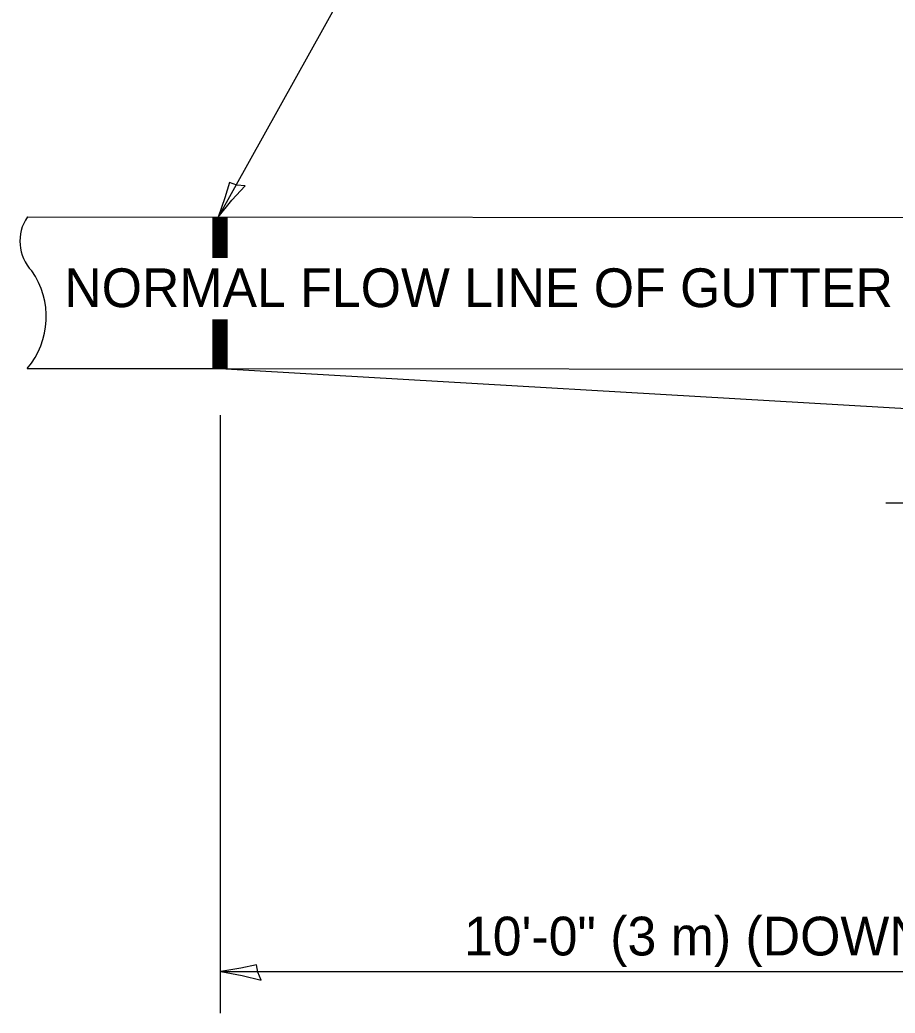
# Model space of a CAD drawing. Extents: x 99512 to 100192, y 99869 to 100309.
# Drawn here: x 99970 to 100024.2, y 99964.4 to 100025.9 of the extents above; entities that cross this region are included whole.
import ezdxf

# ---------------------------------------------------------------- set-up
doc = ezdxf.new("R2010")
doc.units = 0
for name, color, linetype in [('Design_PR_Back of Gutter or Curb line', 7, 'Continuous'), ('Design_PR_Roadway Dimensions', 7, 'Continuous'), ('Design_PR_Roadway Notes', 7, 'Continuous'), ('Level 43', 7, 'Continuous'), ('Level 46', 7, 'Continuous'), ('Stage_Construction Traffic Control', 7, 'Continuous')]:
    doc.layers.add(name, color=color, linetype=linetype)

msp = doc.modelspace()

# ---------------------------------------------------------------- linework, layer by layer
at = {"layer": 'Design_PR_Back of Gutter or Curb line'}
for p, q in [((99970.46, 100013.732), (100145.204, 100013.618)), ((99970.454, 100004.351), (99982.403, 100004.342)), ((99982.403, 100004.342), (100045.172, 100000.688))]:
    msp.add_line(p, q, dxfattribs=at)
for centre, radius, start, end in [((99972.654, 100012.228), 2.66, 145.60455, 223.76433), ((99966.678, 100007.55), 4.948, 319.70896, 34.98962)]:
    msp.add_arc(centre, radius, start, end, dxfattribs=at)
at = {"layer": 'Design_PR_Roadway Notes'}
msp.add_line((99992.162, 100031.448), (99982.276, 100013.724), dxfattribs=at)
msp.add_lwpolyline([(99983.95, 100015.652), (99983.432, 100015.708), (99982.991, 100015.864), (99982.696, 100014.921), (99982.276, 100013.724), (99983.137, 100014.77)], close=True, dxfattribs=at)
at = {"layer": 'Level 43'}
for p, q in [((99982.403, 100001.459), (99982.403, 99964.424)), ((100032.961, 99996.002), (100023.654, 99996.002)), ((99982.442, 99966.994), (100057.799, 99966.994))]:
    msp.add_line(p, q, dxfattribs=at)
msp.add_lwpolyline([(99984.941, 99966.472), (99984.738, 99966.952), (99984.659, 99967.413), (99983.692, 99967.212), (99982.442, 99966.995), (99983.775, 99966.752)], close=True, dxfattribs=at)
at = {"layer": 'Level 46'}
msp.add_line((99982.403, 100004.342), (100045.289, 100004.3), dxfattribs=at)
at = {"layer": 'Stage_Construction Traffic Control'}
for p, q in [((99981.974, 100011.2), (99981.974, 100013.723)), ((99981.992, 100011.2), (99981.992, 100013.723)), ((99982.007, 100011.2), (99982.007, 100013.723)), ((99982.025, 100011.2), (99982.025, 100013.723)), ((99982.043, 100011.2), (99982.043, 100013.723)), ((99982.058, 100011.2), (99982.058, 100013.723)), ((99982.076, 100011.2), (99982.076, 100013.723)), ((99982.094, 100011.2), (99982.094, 100013.723)), ((99982.112, 100011.2), (99982.112, 100013.723)), ((99982.127, 100011.2), (99982.127, 100013.723)), ((99982.145, 100011.2), (99982.145, 100013.723)), ((99982.163, 100011.2), (99982.163, 100013.723)), ((99982.178, 100011.2), (99982.178, 100013.723)), ((99982.196, 100011.2), (99982.196, 100013.723)), ((99982.214, 100011.2), (99982.214, 100013.723)), ((99982.232, 100011.2), (99982.232, 100013.723)), ((99982.247, 100011.2), (99982.247, 100013.723)), ((99982.265, 100011.2), (99982.265, 100013.723)), ((99982.283, 100011.2), (99982.283, 100013.723)), ((99982.298, 100011.2), (99982.298, 100013.723)), ((99982.316, 100011.2), (99982.316, 100013.723)), ((99982.334, 100011.2), (99982.334, 100013.723)), ((99982.352, 100011.2), (99982.352, 100013.723)), ((99982.367, 100011.2), (99982.367, 100013.723)), ((99982.385, 100011.2), (99982.385, 100013.723)), ((99982.403, 100011.2), (99982.403, 100013.723)), ((99982.418, 100011.2), (99982.418, 100013.723)), ((99982.436, 100011.2), (99982.436, 100013.723)), ((99982.454, 100011.2), (99982.454, 100013.723)), ((99982.472, 100011.2), (99982.472, 100013.723)), ((99982.487, 100011.2), (99982.487, 100013.723)), ((99982.505, 100011.2), (99982.505, 100013.723)), ((99982.523, 100011.2), (99982.523, 100013.723)), ((99982.538, 100011.2), (99982.538, 100013.723)), ((99982.556, 100011.2), (99982.556, 100013.723)), ((99982.574, 100011.2), (99982.574, 100013.723)), ((99982.592, 100011.2), (99982.592, 100013.723)), ((99982.607, 100011.2), (99982.607, 100013.723)), ((99982.625, 100011.2), (99982.625, 100013.723)), ((99982.643, 100011.2), (99982.643, 100013.723)), ((99982.658, 100011.2), (99982.658, 100013.723)), ((99982.676, 100011.2), (99982.676, 100013.723)), ((99982.694, 100011.2), (99982.694, 100013.723)), ((99982.712, 100011.2), (99982.712, 100013.723)), ((99982.727, 100011.2), (99982.727, 100013.723)), ((99982.745, 100011.2), (99982.745, 100013.723)), ((99982.763, 100011.2), (99982.763, 100013.723)), ((99982.778, 100011.2), (99982.778, 100013.723)), ((99982.796, 100011.2), (99982.796, 100013.723)), ((99982.814, 100011.2), (99982.814, 100013.723)), ((99982.832, 100011.2), (99982.832, 100013.723)), ((99981.974, 100004.342), (99981.974, 100007.381)), ((99981.992, 100004.342), (99981.992, 100007.381)), ((99982.007, 100004.342), (99982.007, 100007.381)), ((99982.025, 100004.342), (99982.025, 100007.381)), ((99982.043, 100004.342), (99982.043, 100007.381)), ((99982.058, 100004.342), (99982.058, 100007.381)), ((99982.076, 100004.342), (99982.076, 100007.381)), ((99982.094, 100004.342), (99982.094, 100007.381)), ((99982.112, 100004.342), (99982.112, 100007.381)), ((99982.127, 100004.342), (99982.127, 100007.381)), ((99982.145, 100004.342), (99982.145, 100007.381)), ((99982.163, 100004.342), (99982.163, 100007.381)), ((99982.178, 100004.342), (99982.178, 100007.381)), ((99982.196, 100004.342), (99982.196, 100007.381)), ((99982.214, 100004.342), (99982.214, 100007.381)), ((99982.232, 100004.342), (99982.232, 100007.381)), ((99982.247, 100004.342), (99982.247, 100007.381)), ((99982.265, 100004.342), (99982.265, 100007.381)), ((99982.283, 100004.342), (99982.283, 100007.381)), ((99982.298, 100004.342), (99982.298, 100007.381)), ((99982.316, 100004.342), (99982.316, 100007.381)), ((99982.334, 100004.342), (99982.334, 100007.381)), ((99982.352, 100004.342), (99982.352, 100007.381)), ((99982.367, 100004.342), (99982.367, 100007.381)), ((99982.385, 100004.342), (99982.385, 100007.381)), ((99982.403, 100004.342), (99982.403, 100007.381)), ((99982.418, 100004.342), (99982.418, 100007.381)), ((99982.436, 100004.342), (99982.436, 100007.381)), ((99982.454, 100004.342), (99982.454, 100007.381)), ((99982.472, 100004.342), (99982.472, 100007.381)), ((99982.487, 100004.342), (99982.487, 100007.381)), ((99982.505, 100004.342), (99982.505, 100007.381)), ((99982.523, 100004.342), (99982.523, 100007.381)), ((99982.538, 100004.342), (99982.538, 100007.381)), ((99982.556, 100004.342), (99982.556, 100007.381)), ((99982.574, 100004.342), (99982.574, 100007.381)), ((99982.592, 100004.342), (99982.592, 100007.381)), ((99982.607, 100004.342), (99982.607, 100007.381)), ((99982.625, 100004.342), (99982.625, 100007.381)), ((99982.643, 100004.342), (99982.643, 100007.381)), ((99982.658, 100004.342), (99982.658, 100007.381)), ((99982.676, 100004.342), (99982.676, 100007.381)), ((99982.694, 100004.342), (99982.694, 100007.381)), ((99982.712, 100004.342), (99982.712, 100007.381)), ((99982.727, 100004.342), (99982.727, 100007.381)), ((99982.745, 100004.342), (99982.745, 100007.381)), ((99982.763, 100004.342), (99982.763, 100007.381)), ((99982.778, 100004.342), (99982.778, 100007.381)), ((99982.796, 100004.342), (99982.796, 100007.381)), ((99982.814, 100004.342), (99982.814, 100007.381)), ((99982.832, 100004.342), (99982.832, 100007.381)), ((99982.832, 100004.342), (99982.832, 100007.381))]:
    msp.add_line(p, q, dxfattribs=at)

# ---------------------------------------------------------------- texts
at = {"layer": 'Design_PR_Roadway Dimensions'}
msp.add_text('10\'-0" (3 m) (DOWNSTREAM)', height=2.4, dxfattribs=at).set_placement((99997.514, 99967.996))
at = {"layer": 'Design_PR_Roadway Notes'}
msp.add_text('NORMAL FLOW LINE OF GUTTER', height=2.4, dxfattribs=at).set_placement((99972.747, 100008.147))

doc.saveas('drawing.dxf')
